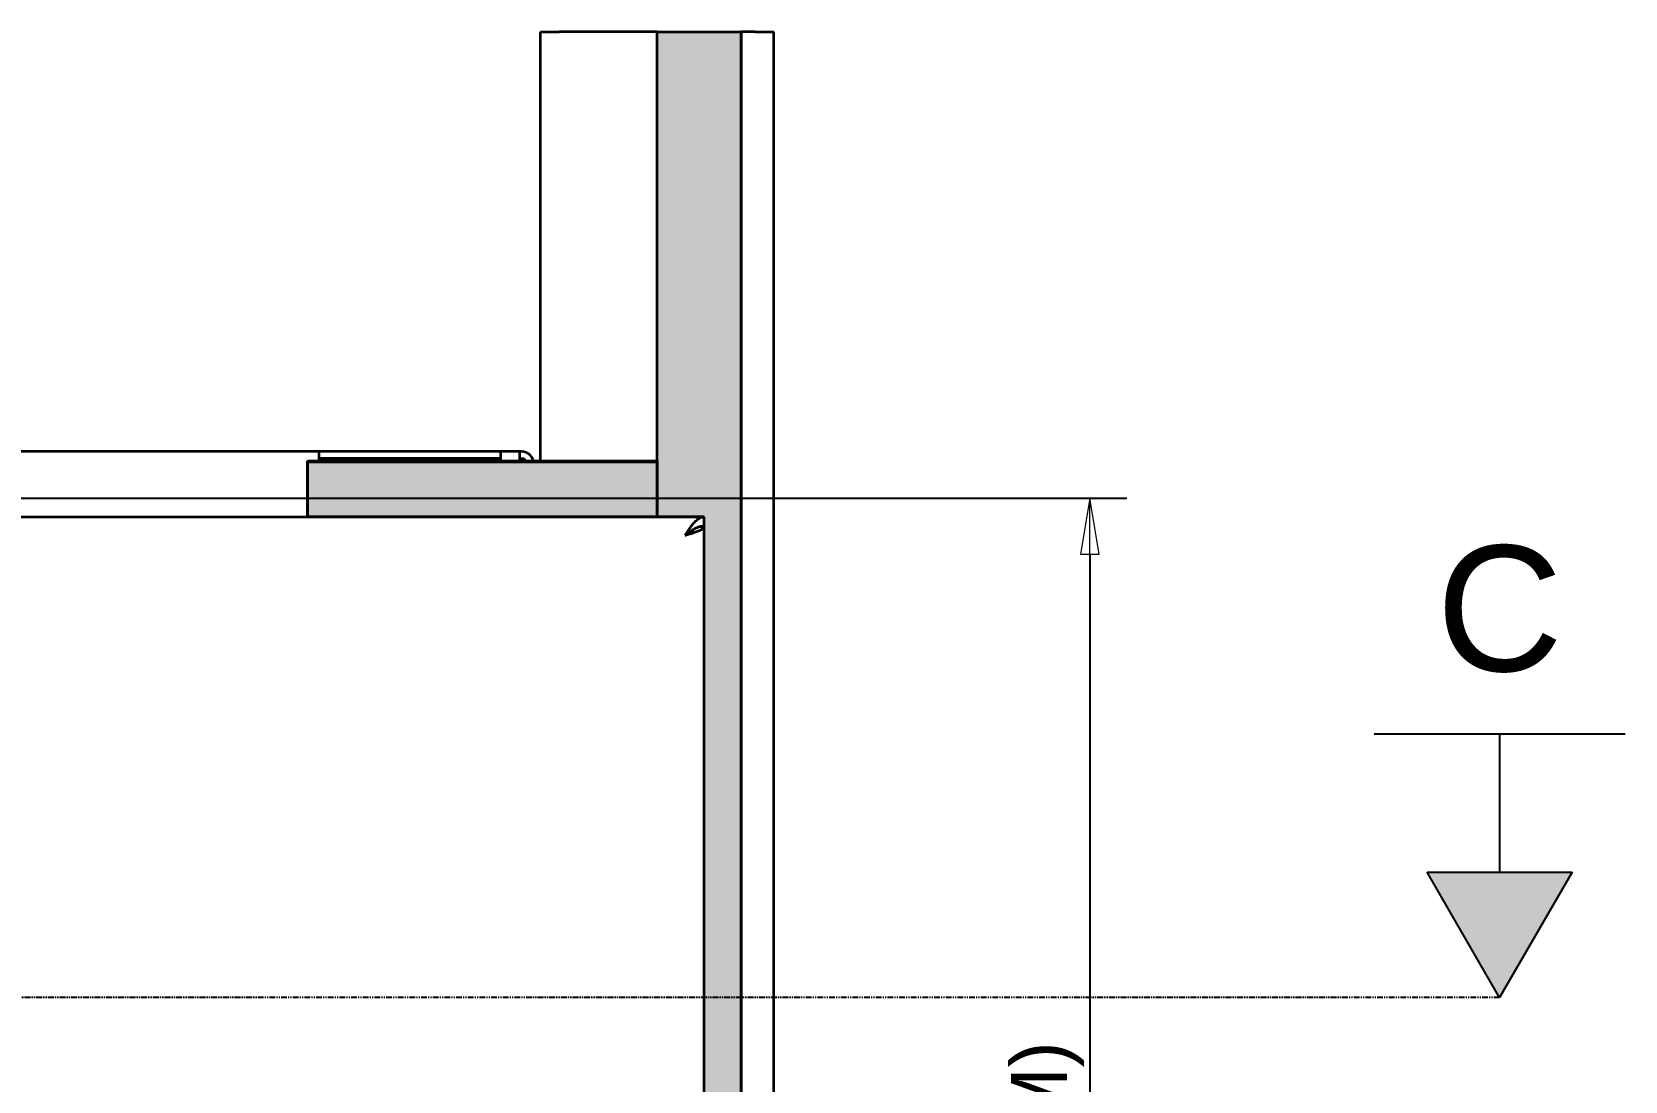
# Model space of a CAD drawing. Header units: millimetres. Extents: x -116965 to 323937, y 291661 to 566926.
# Drawn here: x -17849.8 to -17508.2, y 326087.9 to 326313 of the extents above; entities that cross this region are included whole.
import ezdxf

# ---------------------------------------------------------------- set-up
doc = ezdxf.new("R2010")
doc.units = ezdxf.units.MM
doc.header["$PDMODE"] = 35
doc.linetypes.add('PHANTOM', pattern=[2.5, 1.25, -0.25, 0.25, -0.25, 0.25, -0.25])
doc.layers.get('0').update_dxf_attribs({"lineweight": 18})
for name, color, linetype, lineweight in [('AM_5', 3, 'Continuous', 25), ('Dimensions(Schneider)', 7, 'Continuous', 18), ('Hatch', 7, 'Continuous', 9), ('Sketch Geometry(Schneider)', 7, 'Continuous', 35), ('Visible Edges(Schneider)', 7, 'Continuous', 35)]:
    doc.layers.add(name, color=color, linetype=linetype, lineweight=lineweight)
doc.layers.add('DEFAULT_3', color=7, linetype='PHANTOM')
doc.styles.add('schneder_1', font='micross.ttf')
doc.styles.get("Standard").update_dxf_attribs({"font": 'arial.ttf'})
doc.dimstyles.new('estilo_Schneider', dxfattribs={"dimscale": 4, "dimtxt": 3, "dimasz": 3, "dimexe": 2, "dimexo": 1, "dimgap": 0.3, "dimtad": 1, "dimtoh": 1, "dimrnd": 1e-08, "dimzin": 12, "dimtxsty": 'schneder_1', "dimblk": 'Filled-1', "dimcen": 0.09, "dimdle": 10, "dimclrd": 7, "dimclre": 7, "dimclrt": 7, "dimadec": 1, "dimazin": 3, "dimtfac": 0.5, "dimtdec": 3, "dimtmove": 0, "dimatfit": 3, "dimldrblk": 'Filled-1', "dimfxl": 1, "dimtolj": 1, "dimlwd": 25, "dimlwe": 25, "dimarcsym": 0})

# ---------------------------------------------------------------- blocks, each defined once
blk = doc.blocks.new('Filled-1')
at = {"color": 0}
for p, q in [((0, 0), (-1, 0.167)), ((-1, 0.167), (-1, -0.167)), ((-1, 0), (0, 0)), ((-1, -0.167), (0, 0))]:
    blk.add_line(p, q, dxfattribs=at)
at = {"color": 0, "flags": 128}
blk.add_lwpolyline([(-1, -0.167), (0, 0), (-1, 0.167), (-1, -0.167)], dxfattribs=at)
at = {"color": 0}
blk.add_solid([(-1, -0.167), (0, 0), (-1, 0.167), (-1, -0.167)], dxfattribs=at)
blk = doc.blocks.new('*D2008')
at = {"layer": 'Defpoints', "color": 0, "linetype": 'Continuous', "lineweight": -3, "transparency": 16777216}
for p in [(-18295.23, 326212.93), (-18295.23, 325912.93), (-17622.98, 325912.93)]:
    blk.add_point(p, dxfattribs=at)
at = {"layer": 'Dimensions(Schneider)', "color": 7, "linetype": 'Continuous', "lineweight": 25, "transparency": 16777216}
for p, q in [((-18291.23, 326212.93), (-17614.98, 326212.93)), ((-17622.98, 326200.93), (-17622.98, 325924.93)), ((-18291.23, 325912.93), (-17614.98, 325912.93))]:
    blk.add_line(p, q, dxfattribs=at)
at = {"layer": 'Dimensions(Schneider)', "color": 7, "linetype": 'Continuous', "lineweight": 25, "transparency": 16777216, "xscale": 12, "yscale": 12, "zscale": 12}
for p, rotation in [((-17622.98, 326212.93), 90), ((-17622.98, 325912.93), 270)]:
    blk.add_blockref('Filled-1', p, dxfattribs=dict(at, rotation=rotation))
at = {"layer": 'Dimensions(Schneider)', "color": 7, "linetype": 'Continuous', "lineweight": 25, "transparency": 16777216, "insert": (-17632.04, 326062.93), "char_height": 12, "attachment_point": 5, "rotation": 90, "style": 'schneder_1'}
blk.add_mtext('\\A1;300 (6M)', dxfattribs=at)

msp = doc.modelspace()

# ---------------------------------------------------------------- hatches: boundary and pattern name
at = {"layer": 'AM_5', "linetype": 'Continuous'}
msp.add_hatch(color=3, dxfattribs=at).paths.add_polyline_path([(-17535.093491, 326105.848978), (-17550.637537, 326132.772055), (-17519.549446, 326132.772055)])
at = {"layer": 'Hatch'}
msp.add_hatch(color=256, dxfattribs=at).paths.add_polyline_path([(-17697.76224, 325812.961741), (-17715.74696, 325812.961741), (-17715.74696, 325915.897646), (-17705.673429, 325915.897646), (-17705.673429, 326208.92015), (-17790.591212, 326208.92015), (-17790.591212, 326220.763079), (-17715.74696, 326220.763079), (-17715.74696, 326312.963363), (-17697.76224, 326312.963363)])

# ---------------------------------------------------------------- linework, layer by layer
for p, q in [((-17715.74696, 326312.963363), (-17697.76224, 326312.963363)), ((-17715.74696, 326220.763079), (-17715.74696, 326312.963363)), ((-17697.76224, 326312.963363), (-17697.76224, 325812.961741)), ((-17790.591212, 326220.763079), (-17715.74696, 326220.763079)), ((-17790.591212, 326208.92015), (-17790.591212, 326220.763079)), ((-17705.673429, 326208.92015), (-17790.591212, 326208.92015)), ((-17705.673429, 325915.897646), (-17705.673429, 326208.92015))]:
    msp.add_line(p, q)
at = {"layer": 'AM_5', "color": 2, "linetype": 'Continuous'}
msp.add_line((-17562.016568, 326162.401852), (-17508.170415, 326162.401852), dxfattribs=at)
at = {"layer": 'AM_5', "color": 3, "linetype": 'Continuous'}
for p, q in [((-17535.093491, 326162.401852), (-17535.093491, 326132.772055)), ((-17535.093491, 326105.848978), (-17550.637537, 326132.772055)), ((-17550.637537, 326132.772055), (-17519.549446, 326132.772055)), ((-17535.093491, 326105.848978), (-17550.637537, 326132.772055)), ((-17550.637537, 326132.772055), (-17519.549446, 326132.772055)), ((-17519.549446, 326132.772055), (-17535.093491, 326105.848978)), ((-17519.549446, 326132.772055), (-17535.093491, 326105.848978))]:
    msp.add_line(p, q, dxfattribs=at)
at = {"layer": 'DEFAULT_3', "color": 3, "linetype": 'PHANTOM'}
msp.add_line((-17535.093491, 326105.848978), (-18705.864228, 326105.848978), dxfattribs=at)
at = {"layer": 'Sketch Geometry(Schneider)'}
for p, q in [((-17715.74696, 326220.763079), (-17715.74696, 326312.963363)), ((-17715.74696, 326312.963363), (-17697.76224, 326312.963363)), ((-17697.76224, 326312.963363), (-17697.76224, 325812.961741)), ((-17790.591212, 326208.92015), (-17790.591212, 326220.763079)), ((-17790.591212, 326220.763079), (-17715.74696, 326220.763079)), ((-17705.673429, 326208.92015), (-17790.591212, 326208.92015)), ((-17705.673429, 325915.897646), (-17705.673429, 326208.92015))]:
    msp.add_line(p, q, dxfattribs=at)
at = {"layer": 'Visible Edges(Schneider)'}
for p, q in [((-17740.729567, 326312.934267), (-17736.729567, 326312.934267)), ((-17740.729567, 326220.934267), (-17740.729567, 326312.934267)), ((-17715.729567, 326312.934267), (-17736.729567, 326312.934267)), ((-17715.729567, 326208.934267), (-17715.729567, 326312.934267)), ((-17715.729567, 326312.934267), (-17697.729567, 326312.934267)), ((-17694.729567, 326312.934267), (-17697.729567, 326312.934267)), ((-17697.729567, 326312.934267), (-17697.729567, 325812.934267)), ((-17694.729567, 326312.934267), (-17690.729567, 326312.934267)), ((-17690.729567, 325812.934267), (-17690.729567, 326312.934267)), ((-17788.229567, 326222.934267), (-18294.229567, 326222.934267)), ((-17790.729567, 326208.934267), (-17790.729567, 326220.934267)), ((-17790.729567, 326220.934267), (-17715.729567, 326220.934267)), ((-17749.229567, 326222.934267), (-17788.229567, 326222.934267)), ((-17788.229567, 326222.934267), (-17788.229567, 326220.934267)), ((-17749.229567, 326221.434267), (-17788.229567, 326221.434267)), ((-17745.229567, 326222.934267), (-17749.229567, 326222.934267)), ((-17749.229567, 326220.934267), (-17749.229567, 326222.934267)), ((-17745.229567, 326222.934267), (-17745.229567, 326220.934267)), ((-17744.729567, 326222.934267), (-17745.229567, 326222.934267)), ((-17745.229567, 326221.434267), (-17744.729567, 326221.434267)), ((-17715.729567, 326220.934267), (-17715.729567, 326208.934267)), ((-18375.729567, 326208.934267), (-17705.729567, 326208.934267)), ((-17705.729566, 326208.93427), (-17705.729566, 326206.934263)), ((-17705.729567, 326206.834267), (-17706.538228, 326206.834267)), ((-17705.729567, 326206.834267), (-17705.729567, 325918.034267))]:
    msp.add_line(p, q, dxfattribs=at)
at = {"layer": 'Visible Edges(Schneider)', "flags": 128}
for points in [[(-17709.729571, 326204.934274), (-17709.562602, 326205.196325), (-17709.395785, 326205.457059), (-17709.228921, 326205.71562), (-17709.061904, 326205.971052), (-17708.89503, 326206.221811), (-17708.728213, 326206.466962), (-17708.561263, 326206.705724), (-17708.394437, 326206.936704), (-17708.228059, 326207.15851), (-17708.061967, 326207.370473), (-17707.89597, 326207.571947), (-17707.729907, 326207.762319), (-17707.563586, 326207.940923), (-17707.396846, 326208.107091), (-17707.229915, 326208.259851), (-17707.063251, 326208.398096), (-17706.896701, 326208.521425), (-17706.730075, 326208.629476), (-17706.563201, 326208.72183), (-17706.396289, 326208.797952), (-17706.229644, 326208.857385), (-17706.063104, 326208.900014), (-17705.896468, 326208.925687), (-17705.729566, 326208.93427)], [(-17705.729566, 326206.934263), (-17705.896802, 326206.929952), (-17706.063781, 326206.917058), (-17706.230693, 326206.895658), (-17706.3977, 326206.865827), (-17706.564984, 326206.827604), (-17706.731868, 326206.781332), (-17706.898112, 326206.727373), (-17707.063899, 326206.665937), (-17707.22939, 326206.597272), (-17707.394776, 326206.521646), (-17707.560229, 326206.439306), (-17707.725911, 326206.350481), (-17707.892013, 326206.255437), (-17708.058696, 326206.154405), (-17708.22597, 326206.047746), (-17708.393054, 326205.936433), (-17708.559985, 326205.820905), (-17708.726945, 326205.701543), (-17708.894105, 326205.578729), (-17709.061399, 326205.453035), (-17709.228425, 326205.325319), (-17709.395347, 326205.196001), (-17709.562326, 326205.065519), (-17709.729571, 326204.934274)], [(-17705.729566, 326206.83426), (-17705.738158, 326206.754953), (-17705.763888, 326206.675703), (-17705.806661, 326206.596395), (-17705.866265, 326206.517126), (-17705.942254, 326206.438047), (-17706.034293, 326206.359064), (-17706.142058, 326206.280118), (-17706.265216, 326206.201078), (-17706.403432, 326206.121904), (-17706.556115, 326206.042615), (-17706.722055, 326205.963499), (-17706.900573, 326205.884515), (-17707.091069, 326205.805551), (-17707.292914, 326205.726549), (-17707.505517, 326205.647413), (-17707.728124, 326205.568105), (-17707.959113, 326205.488874), (-17708.197522, 326205.4097), (-17708.442588, 326205.330488), (-17708.6935, 326205.25118), (-17708.948693, 326205.17193), (-17709.206996, 326205.092737), (-17709.467559, 326205.013544), (-17709.729571, 326204.934274)], [(-17709.729571, 326204.934274), (-17709.643331, 326204.98644), (-17709.557414, 326205.038511), (-17709.471955, 326205.090505), (-17709.38705, 326205.142442), (-17709.302831, 326205.194341), (-17709.219413, 326205.24624), (-17709.136901, 326205.298158), (-17709.055419, 326205.350114), (-17708.975091, 326205.402147), (-17708.896022, 326205.454256), (-17708.818355, 326205.50646), (-17708.742499, 326205.558588), (-17708.668609, 326205.61062), (-17708.596768, 326205.662595), (-17708.527083, 326205.714513), (-17708.45963, 326205.766412), (-17708.394523, 326205.818311), (-17708.331838, 326205.870248), (-17708.27167, 326205.922224), (-17708.214116, 326205.974294), (-17708.159261, 326206.026441), (-17708.107286, 326206.078645), (-17708.0584, 326206.130773), (-17708.012652, 326206.182863)]]:
    msp.add_lwpolyline(points, dxfattribs=at)
at = {"layer": 'Visible Edges(Schneider)'}
for radius, start in [(2.5, 11.53695903), (1, 30)]:
    msp.add_arc((-17744.729567, 326220.434267), radius, start, 90, dxfattribs=at)

# ---------------------------------------------------------------- texts
at = {"layer": 'AM_5', "color": 2, "linetype": 'Continuous', "insert": (-17535.093491, 326202.786468), "char_height": 26.923077, "width": 21.53846154, "attachment_point": 2}
msp.add_mtext('C', dxfattribs=at)

# ---------------------------------------------------------------- dimensions: what is measured, and where the dimension line sits
at = {"layer": 'Dimensions(Schneider)', "color": 7, "linetype": 'Continuous', "lineweight": 25}
dim = msp.add_linear_dim(base=(-17622.982024, 325912.934267), p1=(-18295.229567, 326212.934267), p2=(-18295.229567, 325912.934267), angle=90, text='<> (6M)', dimstyle='estilo_Schneider', override={"dimtoh": 0, "dimdec": 2, "dimtp": 0, "dimtm": 0, "dimtdec": 3, "dimatfit": 2}, dxfattribs=at)
dim.commit()
dim.dimension.update_dxf_attribs({"geometry": '*D2008', "text_midpoint": (-17622.982024, 326062.934267), "dimtype": 160})

doc.saveas('drawing.dxf')
